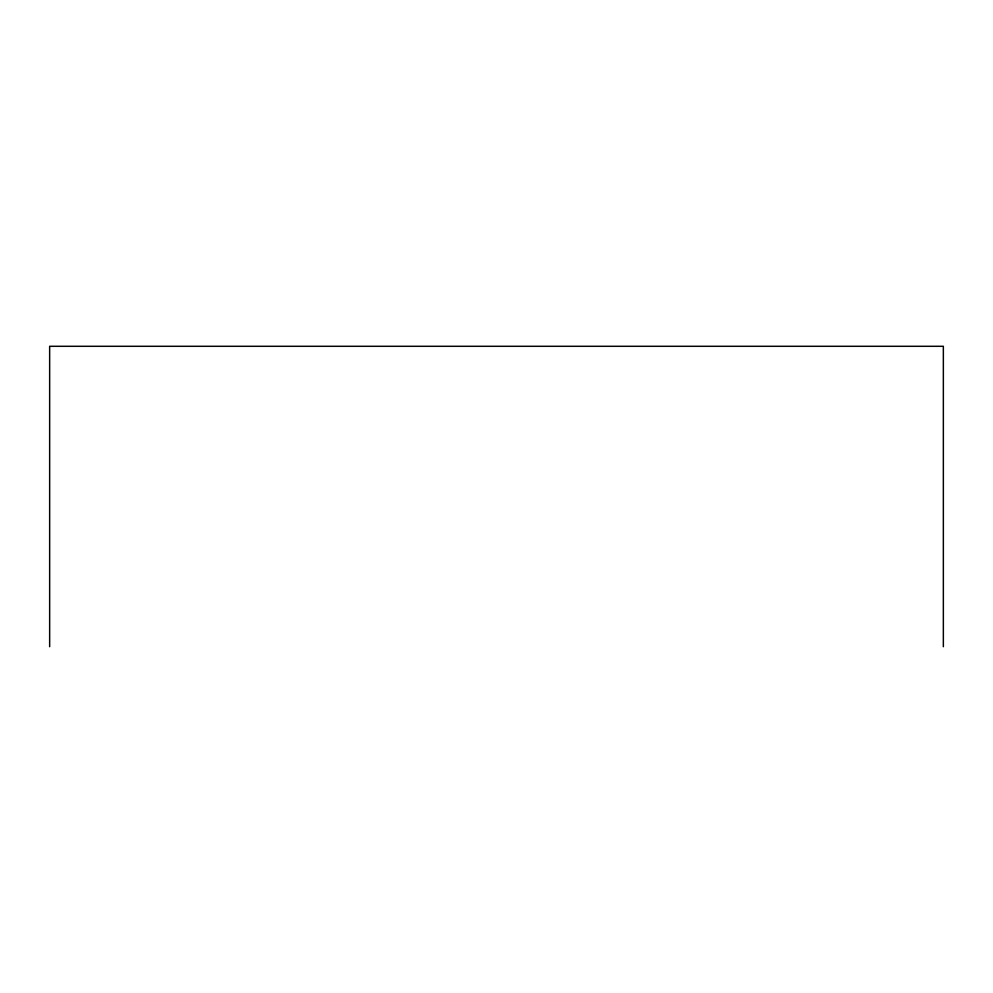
<?xml version="1.0" encoding="UTF-8"?>
<svg xmlns="http://www.w3.org/2000/svg" width="993" height="993" viewBox="0 0 993 993"><rect width="100%" height="100%" fill="white"/><g stroke="black" fill="none" stroke-linecap="round" stroke-linejoin="round"><path stroke-width="1.49" d="M943.35 646.704L943.35 346.296L49.65 346.296L49.65 646.704"/></g></svg>
